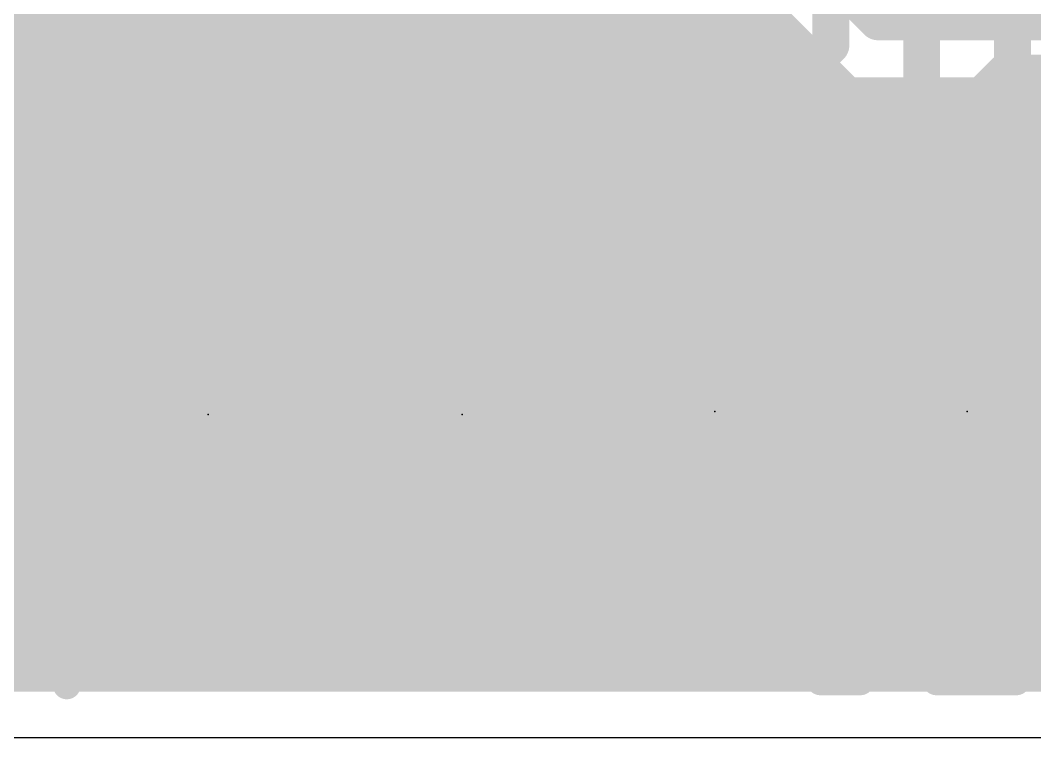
# Model space of a CAD drawing. Extents: x 2.9 to 30.2, y 6.6 to 27.7.
# Drawn here: x 6.71 to 12.29, y 6.6 to 10.55 of the extents above; entities that cross this region are included whole.
import ezdxf

# ---------------------------------------------------------------- set-up
doc = ezdxf.new("R2010")
doc.units = 0
for name, color, linetype in [('1', 22, 'CONTINUOUS'), ('16', 175, 'CONTINUOUS'), ('20', 7, 'CONTINUOUS'), ('21', 2, 'CONTINUOUS'), ('22', 6, 'CONTINUOUS'), ('23', 7, 'CONTINUOUS'), ('25', 253, 'CONTINUOUS')]:
    doc.layers.add(name, color=color, linetype=linetype)

# ---------------------------------------------------------------- blocks, each defined once
blk = doc.blocks.new('RECT')
blk.add_solid([(-0.5, -0.5), (0.5, -0.5), (-0.5, 0.5), (0.5, 0.5)])

msp = doc.modelspace()

# ---------------------------------------------------------------- linework, layer by layer
at = {"layer": '1', "const_width": 0.2032}
for points in [[(11.672, 11.7278), (11.672, 10.0438)], [(12.172, 11.7278), (12.172, 9.1548)], [(11.172, 11.557), (11.172, 10.41)], [(9.6068, 10.2977), (9.6068, 11.3834)], [(10.0025, 10.6934), (9.6068, 10.2977)], [(9.6068, 10.5664), (9.8755, 10.5664)], [(7.6006, 10.1617), (7.6006, 10.4008)], [(7.6006, 10.4008), (8.1972, 10.4008)], [(8.1972, 10.4008), (8.1972, 10.2309)], [(11.172, 10.41), (11.049, 10.287)], [(7.6006, 10.3632), (8.1972, 10.3632)], [(9.6068, 10.3632), (9.6723, 10.3632)], [(10.1708, 10.287), (9.5553, 9.6714)], [(11.049, 10.287), (10.1708, 10.287)], [(8.1972, 10.2309), (8.3757, 10.0524)], [(7.4221, 9.9832), (7.6006, 10.1617)], [(7.5989, 10.16), (8.2681, 10.16)], [(8.3757, 10.0524), (9.3507, 10.0524)], [(9.3507, 10.0524), (8.7931, 9.4948)], [(11.672, 10.0438), (10.534, 8.9058)], [(5.7282, 9.9568), (9.2551, 9.9568)], [(6.2695, 9.9832), (7.4221, 9.9832)], [(9.7488, 9.2902), (10.3392, 9.8806)], [(10.3392, 9.8806), (10.9341, 9.8806)], [(10.9341, 9.8806), (10.5641, 9.5106)], [(5.7282, 9.7536), (9.0519, 9.7536)], [(10.2122, 9.7536), (10.8071, 9.7536)], [(9.5444, 9.6714), (9.144, 9.271)], [(9.5553, 9.6714), (9.5444, 9.6714)], [(5.7282, 9.5504), (8.8487, 9.5504)], [(10.1077, 9.5106), (9.9292, 9.3321)], [(10.009, 9.5504), (10.6039, 9.5504)], [(10.5641, 9.5106), (10.1077, 9.5106)], [(6.9033, 9.4948), (6.0507, 9.4948)], [(7.0818, 9.3163), (6.9033, 9.4948)], [(7.3207, 9.4948), (7.1422, 9.3163)], [(8.1733, 9.4948), (7.3207, 9.4948)], [(8.3518, 9.3163), (8.1733, 9.4948)], [(8.7177, 9.4948), (8.5392, 9.3163)], [(8.7931, 9.4948), (8.7177, 9.4948)], [(7.0508, 9.3472), (7.1732, 9.3472)], [(8.3208, 9.3472), (8.5701, 9.3472)], [(9.8058, 9.3472), (9.9444, 9.3472)], [(9.9292, 9.3321), (9.9292, 8.4795)], [(7.0818, 9.2964), (7.0818, 9.3163)], [(7.1422, 9.2964), (7.0818, 9.2964)], [(7.1422, 9.3163), (7.1422, 9.2964)], [(8.3518, 8.4637), (8.3518, 9.3163)], [(8.5392, 9.3163), (8.5392, 8.4637)], [(9.7488, 8.4637), (9.7488, 9.2902)], [(9.144, 9.271), (9.144, 8.89)], [(8.3518, 9.144), (8.5392, 9.144)], [(9.7488, 9.144), (9.9292, 9.144)], [(11.1388, 8.9359), (11.3182, 9.1153)], [(11.3182, 9.1153), (11.3182, 8.4795)], [(12.172, 9.1548), (11.923, 8.9058)], [(8.3518, 8.9408), (8.5392, 8.9408)], [(9.7488, 8.9408), (9.9292, 8.9408)], [(11.1437, 8.9408), (11.3182, 8.9408)], [(6.477, 8.89), (7.747, 8.89)], [(11.1388, 8.4795), (11.1388, 8.9359)], [(8.3518, 8.7376), (8.5392, 8.7376)], [(9.7488, 8.7376), (9.9292, 8.7376)], [(11.1388, 8.7376), (11.3182, 8.7376)], [(8.3518, 8.5344), (8.5392, 8.5344)], [(9.7488, 8.5344), (9.9292, 8.5344)], [(11.1388, 8.5344), (11.3182, 8.5344)], [(8.306, 8.4179), (8.3518, 8.4637)], [(8.5392, 8.4637), (8.585, 8.4179)], [(9.703, 8.4179), (9.7488, 8.4637)], [(9.9292, 8.4795), (9.975, 8.4337)], [(11.093, 8.4337), (11.1388, 8.4795)], [(11.3182, 8.4795), (11.364, 8.4337)], [(8.3315, 8.3923), (8.306, 8.4179)], [(8.3784, 8.3113), (8.3315, 8.3923)], [(8.5595, 8.3923), (8.5126, 8.3113)], [(8.585, 8.4179), (8.5595, 8.3923)], [(9.7285, 8.3923), (9.703, 8.4179)], [(9.7754, 8.3113), (9.7285, 8.3923)], [(9.9495, 8.4081), (9.9026, 8.3271)], [(9.975, 8.4337), (9.9495, 8.4081)], [(11.1185, 8.4081), (11.093, 8.4337)], [(11.1654, 8.3271), (11.1185, 8.4081)], [(11.3384, 8.4081), (11.2916, 8.3271)], [(11.364, 8.4337), (11.3384, 8.4081)], [(8.3669, 8.3312), (8.5242, 8.3312)], [(9.7638, 8.3312), (9.905, 8.3312)], [(9.9026, 8.3271), (9.8784, 8.2366)], [(11.163, 8.3312), (11.294, 8.3312)], [(11.1896, 8.2366), (11.1654, 8.3271)], [(11.2916, 8.3271), (11.2674, 8.2366)], [(8.4026, 8.2208), (8.3784, 8.3113)], [(8.5126, 8.3113), (8.4884, 8.2208)], [(9.7996, 8.2208), (9.7754, 8.3113)], [(8.4026, 7.9224), (8.4026, 8.2208)], [(8.4884, 8.2208), (8.4884, 7.9224)], [(9.7996, 7.9224), (9.7996, 8.2208)], [(9.8784, 8.2366), (9.8784, 7.9382)], [(11.1896, 7.9382), (11.1896, 8.2366)], [(11.2674, 8.2366), (11.2674, 7.9382)], [(8.4026, 8.128), (8.4884, 8.128)], [(9.7996, 8.128), (9.8784, 8.128)], [(11.1896, 8.128), (11.2674, 8.128)], [(9.8784, 7.9382), (10.4856, 7.9382)], [(10.4856, 7.9382), (10.4856, 7.8414)], [(10.5824, 7.8414), (10.5824, 7.9382)], [(10.5824, 7.9382), (11.1896, 7.9382)], [(11.2674, 7.9382), (11.8746, 7.9382)], [(11.8746, 7.9382), (11.8746, 7.8414)], [(11.9714, 7.8414), (11.9714, 7.9382)], [(11.9714, 7.9382), (12.5786, 7.9382)], [(6.5254, 7.9224), (7.6986, 7.9224)], [(7.6986, 7.9224), (7.6986, 7.8256)], [(7.7954, 7.8256), (7.7954, 7.9224)], [(7.7954, 7.9224), (8.4026, 7.9224)], [(8.4026, 7.9248), (8.4884, 7.9248)], [(8.4884, 7.9224), (9.0956, 7.9224)], [(9.0956, 7.9224), (9.0956, 7.8256)], [(9.1924, 7.8256), (9.1924, 7.9224)], [(9.1924, 7.9224), (9.7996, 7.9224)], [(9.7996, 7.9248), (10.4856, 7.9248)], [(10.5824, 7.9248), (11.8746, 7.9248)], [(11.9714, 7.9248), (12.6794, 7.9248)], [(7.0914, 7.8256), (6.5254, 7.8256)], [(7.6986, 7.8256), (7.0914, 7.8256)], [(7.6986, 7.2184), (7.6986, 7.8256)], [(7.6986, 7.8256), (7.7954, 7.8256)], [(7.7954, 7.8256), (7.7954, 7.2184)], [(8.4026, 7.8256), (7.7954, 7.8256)], [(8.4026, 7.5272), (8.4026, 7.8256)], [(9.0956, 7.8256), (8.4884, 7.8256)], [(8.4884, 7.8256), (8.4884, 7.5272)], [(9.0956, 7.2184), (9.0956, 7.8256)], [(9.0956, 7.8256), (9.1924, 7.8256)], [(9.1924, 7.8256), (9.1924, 7.2184)], [(9.7996, 7.8256), (9.1924, 7.8256)], [(9.7996, 7.5272), (9.7996, 7.8256)], [(10.4856, 7.8414), (9.8784, 7.8414)], [(9.8784, 7.8414), (9.8784, 7.543)], [(10.4856, 7.2342), (10.4856, 7.8414)], [(10.4856, 7.8414), (10.5824, 7.8414)], [(10.5824, 7.8414), (10.5824, 7.2342)], [(11.1896, 7.8414), (10.5824, 7.8414)], [(11.1896, 7.543), (11.1896, 7.8414)], [(11.8746, 7.8414), (11.2674, 7.8414)], [(11.2674, 7.8414), (11.2674, 7.543)], [(11.8746, 7.2342), (11.8746, 7.8414)], [(11.8746, 7.8414), (11.9714, 7.8414)], [(11.9714, 7.8414), (11.9714, 7.2342)], [(12.5786, 7.8414), (11.9714, 7.8414)], [(7.6986, 7.7216), (7.7954, 7.7216)], [(8.4026, 7.7216), (8.4884, 7.7216)], [(9.0956, 7.7216), (9.1924, 7.7216)], [(9.7996, 7.7216), (9.8784, 7.7216)], [(10.4856, 7.7216), (10.5824, 7.7216)], [(11.1896, 7.7216), (11.2674, 7.7216)], [(11.8746, 7.7216), (11.9714, 7.7216)], [(7.6986, 7.5184), (7.7954, 7.5184)], [(8.3784, 7.4367), (8.4026, 7.5272)], [(8.4002, 7.5184), (8.4908, 7.5184)], [(8.4884, 7.5272), (8.5126, 7.4367)], [(9.0956, 7.5184), (9.1924, 7.5184)], [(9.7754, 7.4367), (9.7996, 7.5272)], [(9.7972, 7.5184), (9.885, 7.5184)], [(9.8784, 7.543), (9.9026, 7.4525)], [(10.4856, 7.5184), (10.5824, 7.5184)], [(11.1654, 7.4525), (11.1896, 7.543)], [(11.183, 7.5184), (11.274, 7.5184)], [(11.2674, 7.543), (11.2916, 7.4525)], [(11.8746, 7.5184), (11.9714, 7.5184)], [(7.0615, 7.3557), (7.1084, 7.4367)], [(7.1084, 7.4367), (7.112, 7.4503)], [(7.112, 7.4503), (7.1156, 7.4367)], [(7.1156, 7.4367), (7.1625, 7.3557)], [(8.3315, 7.3557), (8.3784, 7.4367)], [(8.5126, 7.4367), (8.5595, 7.3557)], [(9.7285, 7.3557), (9.7754, 7.4367)], [(9.9026, 7.4525), (9.9495, 7.3715)], [(11.1185, 7.3715), (11.1654, 7.4525)], [(11.2916, 7.4525), (11.3384, 7.3715)], [(6.9953, 7.2895), (7.0615, 7.3557)], [(7.1625, 7.3557), (7.2287, 7.2895)], [(8.2653, 7.2895), (8.3315, 7.3557)], [(8.5595, 7.3557), (8.6257, 7.2895)], [(9.6623, 7.2895), (9.7285, 7.3557)], [(9.9495, 7.3715), (10.0157, 7.3053)], [(11.0523, 7.3053), (11.1185, 7.3715)], [(11.3384, 7.3715), (11.4047, 7.3053)], [(6.9143, 7.2426), (6.9953, 7.2895)], [(7.0211, 7.3152), (7.2029, 7.3152)], [(7.2287, 7.2895), (7.3097, 7.2426)], [(7.6986, 7.3152), (7.7954, 7.3152)], [(8.1843, 7.2426), (8.2653, 7.2895)], [(8.2911, 7.3152), (8.5999, 7.3152)], [(8.6257, 7.2895), (8.7067, 7.2426)], [(9.0956, 7.3152), (9.1924, 7.3152)], [(9.5813, 7.2426), (9.6623, 7.2895)], [(9.6881, 7.3152), (10.0057, 7.3152)], [(10.0157, 7.3053), (10.0967, 7.2584)], [(10.4856, 7.3152), (10.5824, 7.3152)], [(10.9713, 7.2584), (11.0523, 7.3053)], [(11.0623, 7.3152), (11.3947, 7.3152)], [(11.4047, 7.3053), (11.4857, 7.2584)], [(11.8746, 7.3152), (11.9714, 7.3152)], [(12.3603, 7.2584), (12.4413, 7.3053)], [(6.5254, 7.2184), (6.8238, 7.2184)], [(6.8238, 7.2184), (6.9143, 7.2426)], [(7.3097, 7.2426), (7.4002, 7.2184)], [(7.4002, 7.2184), (7.6986, 7.2184)], [(7.7954, 7.2184), (8.0938, 7.2184)], [(8.0938, 7.2184), (8.1843, 7.2426)], [(8.7067, 7.2426), (8.7972, 7.2184)], [(8.7972, 7.2184), (9.0956, 7.2184)], [(9.1924, 7.2184), (9.4908, 7.2184)], [(9.4908, 7.2184), (9.5813, 7.2426)], [(10.0967, 7.2584), (10.1872, 7.2342)], [(10.1872, 7.2342), (10.4856, 7.2342)], [(10.5824, 7.2342), (10.8808, 7.2342)], [(10.8808, 7.2342), (10.9713, 7.2584)], [(11.4857, 7.2584), (11.5762, 7.2342)], [(11.5762, 7.2342), (11.8746, 7.2342)], [(11.9714, 7.2342), (12.2698, 7.2342)], [(12.2698, 7.2342), (12.3603, 7.2584)], [(3.8398, 7.112), (29.2437, 7.112)], [(28.702, 6.9596), (4.3815, 6.9596)]]:
    msp.add_lwpolyline(points, dxfattribs=at)
at = {"layer": '1', "const_width": 0.1016}
for points in [[(9.6068, 10.6172, 1), (9.6068, 10.5156)], [(9.8755, 10.5156, 1), (9.8755, 10.6172)], [(7.6514, 10.4008, 1), (7.5498, 10.4008)], [(7.6006, 10.4516, 1), (7.6006, 10.35)], [(8.248, 10.4008, 1), (8.1464, 10.4008)], [(8.1972, 10.35, 1), (8.1972, 10.4516)], [(11.2079, 10.3741, 1), (11.1361, 10.4459)], [(7.6006, 10.414, 1), (7.6006, 10.3124)], [(8.1972, 10.3124, 1), (8.1972, 10.414)], [(9.6068, 10.414, 1), (9.6068, 10.3124)], [(9.6723, 10.3124, 1), (9.6723, 10.414)], [(11.1212, 10.41, 1), (11.2228, 10.41)], [(9.5709, 10.3336, 1), (9.6427, 10.2618)], [(10.1708, 10.3378, 1), (10.1708, 10.2362)], [(10.2068, 10.2511, 1), (10.1349, 10.3229)], [(11.049, 10.2362, 1), (11.049, 10.3378)], [(8.2331, 10.2669, 1), (8.1613, 10.195)], [(9.556, 10.2977, 1), (9.6576, 10.2977)], [(11.0131, 10.3229, 1), (11.0849, 10.2511)], [(8.1464, 10.2309, 1), (8.248, 10.2309)], [(7.5989, 10.2108, 1), (7.5989, 10.1092)], [(7.6365, 10.1258, 1), (7.5647, 10.1977)], [(8.2681, 10.1092, 1), (8.2681, 10.2108)], [(7.5498, 10.1617, 1), (7.6514, 10.1617)], [(8.3757, 10.1032, 1), (8.3757, 10.0016)], [(8.3398, 10.0165, 1), (8.4117, 10.0883)], [(9.3866, 10.0165, 1), (9.3147, 10.0883)], [(9.3507, 10.0016, 1), (9.3507, 10.1032)], [(11.7079, 10.0079, 1), (11.6361, 10.0797)], [(7.3861, 10.0191, 1), (7.458, 9.9473)], [(7.4221, 9.9324, 1), (7.4221, 10.034)], [(9.2551, 9.906, 1), (9.2551, 10.0076)], [(11.6212, 10.0438, 1), (11.7228, 10.0438)], [(10.3392, 9.9314, 1), (10.3392, 9.8298)], [(10.3751, 9.8447, 1), (10.3033, 9.9165)], [(10.97, 9.8447, 1), (10.8981, 9.9165)], [(10.9341, 9.8298, 1), (10.9341, 9.9314)], [(9.0519, 9.7028, 1), (9.0519, 9.8044)], [(10.2122, 9.8044, 1), (10.2122, 9.7028)], [(10.8071, 9.7028, 1), (10.8071, 9.8044)], [(9.5444, 9.7222, 1), (9.5444, 9.6206)], [(9.5803, 9.6355, 1), (9.5085, 9.7073)], [(9.5553, 9.6206, 1), (9.5553, 9.7222)], [(9.5193, 9.7073, 1), (9.5912, 9.6355)], [(8.8487, 9.4996, 1), (8.8487, 9.6012)], [(10.009, 9.6012, 1), (10.009, 9.4996)], [(10.1077, 9.5614, 1), (10.1077, 9.4598)], [(10.1437, 9.4747, 1), (10.0718, 9.5465)], [(10.5641, 9.4598, 1), (10.5641, 9.5614)], [(10.6039, 9.4996, 1), (10.6039, 9.6012)], [(6.9392, 9.5307, 1), (6.8673, 9.4589)], [(6.9033, 9.444, 1), (6.9033, 9.5456)], [(7.3207, 9.5456, 1), (7.3207, 9.444)], [(7.3567, 9.4589, 1), (7.2848, 9.5307)], [(8.2092, 9.5307, 1), (8.1373, 9.4589)], [(8.1733, 9.444, 1), (8.1733, 9.5456)], [(8.7177, 9.5456, 1), (8.7177, 9.444)], [(8.7537, 9.4589, 1), (8.6818, 9.5307)], [(8.7571, 9.5307, 1), (8.829, 9.4589)], [(8.7931, 9.444, 1), (8.7931, 9.5456)], [(10.5281, 9.5465, 1), (10.6, 9.4747)], [(7.0508, 9.398, 1), (7.0508, 9.2964)], [(7.1732, 9.2964, 1), (7.1732, 9.398)], [(8.3208, 9.398, 1), (8.3208, 9.2964)], [(8.5701, 9.2964, 1), (8.5701, 9.398)], [(9.8058, 9.398, 1), (9.8058, 9.2964)], [(9.98, 9.3321, 1), (9.8784, 9.3321)], [(9.9444, 9.2964, 1), (9.9444, 9.398)], [(7.1326, 9.3163, 1), (7.031, 9.3163)], [(7.0818, 9.3472, 1), (7.0818, 9.2456)], [(7.0459, 9.2803, 1), (7.1177, 9.3522)], [(7.193, 9.3163, 1), (7.0914, 9.3163)], [(7.1063, 9.3522, 1), (7.1781, 9.2803)], [(7.1422, 9.2456, 1), (7.1422, 9.3472)], [(8.4026, 9.3163, 1), (8.301, 9.3163)], [(8.3159, 9.2803, 1), (8.3877, 9.3522)], [(8.59, 9.3163, 1), (8.4884, 9.3163)], [(8.5033, 9.3522, 1), (8.5751, 9.2803)], [(9.7996, 9.2902, 1), (9.698, 9.2902)], [(9.7129, 9.3261, 1), (9.7847, 9.2543)], [(9.8933, 9.368, 1), (9.9651, 9.2961)], [(7.031, 9.2964, 1), (7.1326, 9.2964)], [(7.0914, 9.2964, 1), (7.193, 9.2964)], [(9.1948, 9.271, 1), (9.0932, 9.271)], [(9.1081, 9.3069, 1), (9.1799, 9.2351)], [(8.3518, 9.1948, 1), (8.3518, 9.0932)], [(8.5392, 9.0932, 1), (8.5392, 9.1948)], [(9.7488, 9.1948, 1), (9.7488, 9.0932)], [(9.9292, 9.0932, 1), (9.9292, 9.1948)], [(11.369, 9.1153, 1), (11.2674, 9.1153)], [(11.3541, 9.0793, 1), (11.2823, 9.1512)], [(12.2079, 9.1189, 1), (12.1361, 9.1907)], [(12.1212, 9.1548, 1), (12.2228, 9.1548)], [(8.3518, 8.9916, 1), (8.3518, 8.89)], [(8.5392, 8.89, 1), (8.5392, 8.9916)], [(9.7488, 8.9916, 1), (9.7488, 8.89)], [(9.9292, 8.89, 1), (9.9292, 8.9916)], [(11.1437, 8.9916, 1), (11.1437, 8.89)], [(11.3182, 8.89, 1), (11.3182, 8.9916)], [(7.747, 8.8392, 1), (7.747, 8.9408)], [(10.4981, 8.9417, 1), (10.5699, 8.8699)], [(11.1896, 8.9359, 1), (11.088, 8.9359)], [(11.1029, 8.9718, 1), (11.1747, 8.8999)], [(11.8871, 8.9417, 1), (11.9589, 8.8699)], [(9.0932, 8.89, 1), (9.1948, 8.89)], [(8.3518, 8.7884, 1), (8.3518, 8.6868)], [(8.5392, 8.6868, 1), (8.5392, 8.7884)], [(9.7488, 8.7884, 1), (9.7488, 8.6868)], [(9.9292, 8.6868, 1), (9.9292, 8.7884)], [(11.1388, 8.7884, 1), (11.1388, 8.6868)], [(11.3182, 8.6868, 1), (11.3182, 8.7884)], [(8.3518, 8.5852, 1), (8.3518, 8.4836)], [(8.5392, 8.4836, 1), (8.5392, 8.5852)], [(9.7488, 8.5852, 1), (9.7488, 8.4836)], [(9.9292, 8.4836, 1), (9.9292, 8.5852)], [(11.1388, 8.5852, 1), (11.1388, 8.4836)], [(11.3182, 8.4836, 1), (11.3182, 8.5852)], [(8.3877, 8.4278, 1), (8.3159, 8.4997)], [(8.5751, 8.4997, 1), (8.5033, 8.4278)], [(9.7847, 8.4278, 1), (9.7129, 8.4997)], [(9.9651, 8.5155, 1), (9.8933, 8.4436)], [(11.1747, 8.4436, 1), (11.1029, 8.5155)], [(11.3541, 8.5155, 1), (11.2823, 8.4436)], [(8.3419, 8.4538, 1), (8.27, 8.382)], [(8.27, 8.4538, 1), (8.3419, 8.382)], [(8.3755, 8.4177, 1), (8.2876, 8.3669)], [(8.301, 8.4637, 1), (8.4026, 8.4637)], [(8.4884, 8.4637, 1), (8.59, 8.4637)], [(8.6034, 8.3669, 1), (8.5155, 8.4177)], [(8.621, 8.382, 1), (8.5491, 8.4538)], [(8.5491, 8.382, 1), (8.621, 8.4538)], [(9.7389, 8.4538, 1), (9.667, 8.382)], [(9.667, 8.4538, 1), (9.7389, 8.382)], [(9.7725, 8.4177, 1), (9.6846, 8.3669)], [(9.698, 8.4637, 1), (9.7996, 8.4637)], [(9.8784, 8.4795, 1), (9.98, 8.4795)], [(9.9135, 8.4441, 1), (9.9854, 8.3722)], [(9.9934, 8.3827, 1), (9.9055, 8.4335)], [(10.011, 8.3978, 1), (9.9391, 8.4696)], [(9.9391, 8.3978, 1), (10.011, 8.4696)], [(11.1289, 8.4696, 1), (11.057, 8.3978)], [(11.057, 8.4696, 1), (11.1289, 8.3978)], [(11.1625, 8.4335, 1), (11.0746, 8.3827)], [(11.0826, 8.3722, 1), (11.1545, 8.4441)], [(11.088, 8.4795, 1), (11.1896, 8.4795)], [(11.2674, 8.4795, 1), (11.369, 8.4795)], [(11.3025, 8.4441, 1), (11.3744, 8.3722)], [(11.3824, 8.3827, 1), (11.2945, 8.4335)], [(11.4, 8.3978, 1), (11.3281, 8.4696)], [(11.3281, 8.3978, 1), (11.4, 8.4696)], [(8.2956, 8.3564, 1), (8.3675, 8.4283)], [(8.3669, 8.382, 1), (8.3669, 8.2804)], [(8.5235, 8.4283, 1), (8.5954, 8.3564)], [(8.5242, 8.2804, 1), (8.5242, 8.382)], [(9.6926, 8.3564, 1), (9.7645, 8.4283)], [(9.7638, 8.382, 1), (9.7638, 8.2804)], [(9.9517, 8.3139, 1), (9.8536, 8.3402)], [(9.905, 8.2804, 1), (9.905, 8.382)], [(11.163, 8.382, 1), (11.163, 8.2804)], [(11.2144, 8.3402, 1), (11.1163, 8.3139)], [(11.3407, 8.3139, 1), (11.2426, 8.3402)], [(11.294, 8.2804, 1), (11.294, 8.382)], [(8.4274, 8.3244, 1), (8.3293, 8.2981)], [(8.3344, 8.2859, 1), (8.4224, 8.3367)], [(8.4686, 8.3367, 1), (8.5566, 8.2859)], [(8.5617, 8.2981, 1), (8.4636, 8.3244)], [(9.8244, 8.3244, 1), (9.7263, 8.2981)], [(9.7314, 8.2859, 1), (9.8194, 8.3367)], [(9.8586, 8.3525, 1), (9.9466, 8.3017)], [(11.1214, 8.3017, 1), (11.2094, 8.3525)], [(11.2476, 8.3525, 1), (11.3356, 8.3017)], [(8.4534, 8.2208, 1), (8.3518, 8.2208)], [(8.5392, 8.2208, 1), (8.4376, 8.2208)], [(9.8504, 8.2208, 1), (9.7488, 8.2208)], [(9.9292, 8.2366, 1), (9.8276, 8.2366)], [(11.2404, 8.2366, 1), (11.1388, 8.2366)], [(11.3182, 8.2366, 1), (11.2166, 8.2366)], [(8.3535, 8.2077, 1), (8.4517, 8.234)], [(8.4393, 8.234, 1), (8.5375, 8.2077)], [(9.7505, 8.2077, 1), (9.8487, 8.234)], [(9.8293, 8.2498, 1), (9.9275, 8.2235)], [(11.1405, 8.2235, 1), (11.2387, 8.2498)], [(11.2183, 8.2498, 1), (11.3165, 8.2235)], [(8.4026, 8.1788, 1), (8.4026, 8.0772)], [(8.4884, 8.0772, 1), (8.4884, 8.1788)], [(9.7996, 8.1788, 1), (9.7996, 8.0772)], [(9.8784, 8.0772, 1), (9.8784, 8.1788)], [(11.1896, 8.1788, 1), (11.1896, 8.0772)], [(11.2674, 8.0772, 1), (11.2674, 8.1788)], [(9.8784, 7.989, 1), (9.8784, 7.8874)], [(10.5364, 7.9382, 1), (10.4348, 7.9382)], [(10.4856, 7.8874, 1), (10.4856, 7.989)], [(10.6332, 7.9382, 1), (10.5316, 7.9382)], [(10.5824, 7.989, 1), (10.5824, 7.8874)], [(11.1896, 7.8874, 1), (11.1896, 7.989)], [(11.2674, 7.989, 1), (11.2674, 7.8874)], [(11.9254, 7.9382, 1), (11.8238, 7.9382)], [(11.8746, 7.8874, 1), (11.8746, 7.989)], [(12.0222, 7.9382, 1), (11.9206, 7.9382)], [(11.9714, 7.989, 1), (11.9714, 7.8874)], [(7.7494, 7.9224, 1), (7.6478, 7.9224)], [(7.6986, 7.8716, 1), (7.6986, 7.9732)], [(7.8462, 7.9224, 1), (7.7446, 7.9224)], [(7.7954, 7.9732, 1), (7.7954, 7.8716)], [(8.4026, 7.9756, 1), (8.4026, 7.874)], [(8.4026, 7.8716, 1), (8.4026, 7.9732)], [(8.4884, 7.9732, 1), (8.4884, 7.8716)], [(8.4884, 7.874, 1), (8.4884, 7.9756)], [(9.1464, 7.9224, 1), (9.0448, 7.9224)], [(9.0956, 7.8716, 1), (9.0956, 7.9732)], [(9.2432, 7.9224, 1), (9.1416, 7.9224)], [(9.1924, 7.9732, 1), (9.1924, 7.8716)], [(9.7996, 7.9756, 1), (9.7996, 7.874)], [(9.7996, 7.8716, 1), (9.7996, 7.9732)], [(9.8276, 7.9382, 1), (9.9292, 7.9382)], [(10.4856, 7.874, 1), (10.4856, 7.9756)], [(10.5824, 7.9756, 1), (10.5824, 7.874)], [(11.1388, 7.9382, 1), (11.2404, 7.9382)], [(11.2166, 7.9382, 1), (11.3182, 7.9382)], [(11.8746, 7.874, 1), (11.8746, 7.9756)], [(11.9714, 7.9756, 1), (11.9714, 7.874)], [(7.0914, 7.8764, 1), (7.0914, 7.7748)], [(7.0914, 7.7748, 1), (7.0914, 7.8764)], [(7.7494, 7.8256, 1), (7.6478, 7.8256)], [(7.6986, 7.8764, 1), (7.6986, 7.7748)], [(7.6986, 7.7748, 1), (7.6986, 7.8764)], [(7.8462, 7.8256, 1), (7.7446, 7.8256)], [(7.7954, 7.8764, 1), (7.7954, 7.7748)], [(7.7954, 7.7748, 1), (7.7954, 7.8764)], [(8.3518, 7.9224, 1), (8.4534, 7.9224)], [(8.4534, 7.8256, 1), (8.3518, 7.8256)], [(8.4026, 7.7748, 1), (8.4026, 7.8764)], [(8.4376, 7.9224, 1), (8.5392, 7.9224)], [(8.4884, 7.8764, 1), (8.4884, 7.7748)], [(8.5392, 7.8256, 1), (8.4376, 7.8256)], [(9.1464, 7.8256, 1), (9.0448, 7.8256)], [(9.0956, 7.8764, 1), (9.0956, 7.7748)], [(9.0956, 7.7748, 1), (9.0956, 7.8764)], [(9.2432, 7.8256, 1), (9.1416, 7.8256)], [(9.1924, 7.8764, 1), (9.1924, 7.7748)], [(9.1924, 7.7748, 1), (9.1924, 7.8764)], [(9.7488, 7.9224, 1), (9.8504, 7.9224)], [(9.8504, 7.8256, 1), (9.7488, 7.8256)], [(9.7996, 7.7748, 1), (9.7996, 7.8764)], [(9.8784, 7.8922, 1), (9.8784, 7.7906)], [(9.9292, 7.8414, 1), (9.8276, 7.8414)], [(10.5364, 7.8414, 1), (10.4348, 7.8414)], [(10.4856, 7.8922, 1), (10.4856, 7.7906)], [(10.4856, 7.7906, 1), (10.4856, 7.8922)], [(10.6332, 7.8414, 1), (10.5316, 7.8414)], [(10.5824, 7.8922, 1), (10.5824, 7.7906)], [(10.5824, 7.7906, 1), (10.5824, 7.8922)], [(11.2404, 7.8414, 1), (11.1388, 7.8414)], [(11.1896, 7.7906, 1), (11.1896, 7.8922)], [(11.2674, 7.8922, 1), (11.2674, 7.7906)], [(11.3182, 7.8414, 1), (11.2166, 7.8414)], [(11.9254, 7.8414, 1), (11.8238, 7.8414)], [(11.8746, 7.8922, 1), (11.8746, 7.7906)], [(11.8746, 7.7906, 1), (11.8746, 7.8922)], [(12.0222, 7.8414, 1), (11.9206, 7.8414)], [(11.9714, 7.8922, 1), (11.9714, 7.7906)], [(11.9714, 7.7906, 1), (11.9714, 7.8922)], [(7.6478, 7.8256, 1), (7.7494, 7.8256)], [(7.7446, 7.8256, 1), (7.8462, 7.8256)], [(9.0448, 7.8256, 1), (9.1464, 7.8256)], [(9.1416, 7.8256, 1), (9.2432, 7.8256)], [(10.4348, 7.8414, 1), (10.5364, 7.8414)], [(10.5316, 7.8414, 1), (10.6332, 7.8414)], [(11.8238, 7.8414, 1), (11.9254, 7.8414)], [(11.9206, 7.8414, 1), (12.0222, 7.8414)], [(7.6986, 7.7724, 1), (7.6986, 7.6708)], [(7.7954, 7.6708, 1), (7.7954, 7.7724)], [(8.4026, 7.7724, 1), (8.4026, 7.6708)], [(8.4884, 7.6708, 1), (8.4884, 7.7724)], [(9.0956, 7.7724, 1), (9.0956, 7.6708)], [(9.1924, 7.6708, 1), (9.1924, 7.7724)], [(9.7996, 7.7724, 1), (9.7996, 7.6708)], [(9.8784, 7.6708, 1), (9.8784, 7.7724)], [(10.4856, 7.7724, 1), (10.4856, 7.6708)], [(10.5824, 7.6708, 1), (10.5824, 7.7724)], [(11.1896, 7.7724, 1), (11.1896, 7.6708)], [(11.2674, 7.6708, 1), (11.2674, 7.7724)], [(11.8746, 7.7724, 1), (11.8746, 7.6708)], [(11.9714, 7.6708, 1), (11.9714, 7.7724)], [(7.6986, 7.5692, 1), (7.6986, 7.4676)], [(7.7954, 7.4676, 1), (7.7954, 7.5692)], [(8.4002, 7.5692, 1), (8.4002, 7.4676)], [(8.4517, 7.514, 1), (8.3535, 7.5403)], [(8.5375, 7.5403, 1), (8.4393, 7.514)], [(8.4908, 7.4676, 1), (8.4908, 7.5692)], [(9.0956, 7.5692, 1), (9.0956, 7.4676)], [(9.1924, 7.4676, 1), (9.1924, 7.5692)], [(9.7972, 7.5692, 1), (9.7972, 7.4676)], [(9.8487, 7.514, 1), (9.7505, 7.5403)], [(9.9275, 7.5561, 1), (9.8293, 7.5298)], [(9.8276, 7.543, 1), (9.9292, 7.543)], [(9.885, 7.4676, 1), (9.885, 7.5692)], [(10.4856, 7.5692, 1), (10.4856, 7.4676)], [(10.5824, 7.4676, 1), (10.5824, 7.5692)], [(11.183, 7.5692, 1), (11.183, 7.4676)], [(11.1388, 7.543, 1), (11.2404, 7.543)], [(11.2387, 7.5298, 1), (11.1405, 7.5561)], [(11.3165, 7.5561, 1), (11.2183, 7.5298)], [(11.2166, 7.543, 1), (11.3182, 7.543)], [(11.274, 7.4676, 1), (11.274, 7.5692)], [(11.8746, 7.5692, 1), (11.8746, 7.4676)], [(11.9714, 7.4676, 1), (11.9714, 7.5692)], [(7.1611, 7.4635, 1), (7.0629, 7.4372)], [(7.1611, 7.4372, 1), (7.0629, 7.4635)], [(7.1524, 7.4113, 1), (7.0644, 7.4621)], [(7.1596, 7.4621, 1), (7.0716, 7.4113)], [(8.4224, 7.4113, 1), (8.3344, 7.4621)], [(8.3518, 7.5272, 1), (8.4534, 7.5272)], [(8.4376, 7.5272, 1), (8.5392, 7.5272)], [(8.5566, 7.4621, 1), (8.4686, 7.4113)], [(9.8194, 7.4113, 1), (9.7314, 7.4621)], [(9.7488, 7.5272, 1), (9.8504, 7.5272)], [(9.9466, 7.4779, 1), (9.8586, 7.4271)], [(11.2094, 7.4271, 1), (11.1214, 7.4779)], [(11.3356, 7.4779, 1), (11.2476, 7.4271)], [(7.0593, 7.4499, 1), (7.1574, 7.4236)], [(7.0666, 7.4236, 1), (7.1647, 7.4499)], [(8.3293, 7.4499, 1), (8.4274, 7.4236)], [(8.4636, 7.4236, 1), (8.5617, 7.4499)], [(9.7263, 7.4499, 1), (9.8244, 7.4236)], [(9.8536, 7.4394, 1), (9.9517, 7.4657)], [(11.1163, 7.4657, 1), (11.2144, 7.4394)], [(11.2426, 7.4394, 1), (11.3407, 7.4657)], [(7.0176, 7.3811, 1), (7.1055, 7.3303)], [(7.0975, 7.3197, 1), (7.0256, 7.3916)], [(7.1984, 7.3916, 1), (7.1265, 7.3197)], [(7.1185, 7.3303, 1), (7.2064, 7.3811)], [(8.2876, 7.3811, 1), (8.3755, 7.3303)], [(8.3675, 7.3197, 1), (8.2956, 7.3916)], [(8.5954, 7.3916, 1), (8.5235, 7.3197)], [(8.5155, 7.3303, 1), (8.6034, 7.3811)], [(9.6846, 7.3811, 1), (9.7725, 7.3303)], [(9.7645, 7.3197, 1), (9.6926, 7.3916)], [(9.9854, 7.4074, 1), (9.9135, 7.3355)], [(9.9055, 7.3461, 1), (9.9934, 7.3969)], [(11.0746, 7.3969, 1), (11.1625, 7.3461)], [(11.1545, 7.3355, 1), (11.0826, 7.4074)], [(11.3744, 7.4074, 1), (11.3025, 7.3355)], [(11.2945, 7.3461, 1), (11.3824, 7.3969)], [(6.9594, 7.3254, 1), (7.0313, 7.2535)], [(7.0207, 7.2455, 1), (6.9699, 7.3334)], [(7.0211, 7.366, 1), (7.0211, 7.2644)], [(7.2541, 7.3334, 1), (7.2033, 7.2455)], [(7.1927, 7.2535, 1), (7.2646, 7.3254)], [(7.2029, 7.2644, 1), (7.2029, 7.366)], [(7.6986, 7.366, 1), (7.6986, 7.2644)], [(7.7954, 7.2644, 1), (7.7954, 7.366)], [(8.2294, 7.3254, 1), (8.3013, 7.2535)], [(8.2907, 7.2455, 1), (8.2399, 7.3334)], [(8.2911, 7.366, 1), (8.2911, 7.2644)], [(8.6511, 7.3334, 1), (8.6003, 7.2455)], [(8.5897, 7.2535, 1), (8.6616, 7.3254)], [(8.5999, 7.2644, 1), (8.5999, 7.366)], [(9.0956, 7.366, 1), (9.0956, 7.2644)], [(9.1924, 7.2644, 1), (9.1924, 7.366)], [(9.6264, 7.3254, 1), (9.6983, 7.2535)], [(9.6877, 7.2455, 1), (9.6369, 7.3334)], [(9.6881, 7.366, 1), (9.6881, 7.2644)], [(10.0411, 7.3492, 1), (9.9903, 7.2613)], [(9.9797, 7.2693, 1), (10.0516, 7.3412)], [(10.0057, 7.2644, 1), (10.0057, 7.366)], [(10.4856, 7.366, 1), (10.4856, 7.2644)], [(10.5824, 7.2644, 1), (10.5824, 7.366)], [(11.0164, 7.3412, 1), (11.0883, 7.2693)], [(11.0623, 7.366, 1), (11.0623, 7.2644)], [(11.0777, 7.2613, 1), (11.0269, 7.3492)], [(11.4301, 7.3492, 1), (11.3793, 7.2613)], [(11.3687, 7.2693, 1), (11.4406, 7.3412)], [(11.3947, 7.2644, 1), (11.3947, 7.366)], [(11.8746, 7.366, 1), (11.8746, 7.2644)], [(11.9714, 7.2644, 1), (11.9714, 7.366)], [(6.8107, 7.2675, 1), (6.837, 7.1693)], [(6.8238, 7.1676, 1), (6.8238, 7.2692)], [(6.8889, 7.2866, 1), (6.9397, 7.1986)], [(6.9274, 7.1936, 1), (6.9011, 7.2917)], [(7.3229, 7.2917, 1), (7.2966, 7.1936)], [(7.2843, 7.1986, 1), (7.3351, 7.2866)], [(7.4002, 7.2692, 1), (7.4002, 7.1676)], [(7.387, 7.1693, 1), (7.4133, 7.2675)], [(7.6986, 7.1676, 1), (7.6986, 7.2692)], [(7.7954, 7.2692, 1), (7.7954, 7.1676)], [(8.0807, 7.2675, 1), (8.107, 7.1693)], [(8.0938, 7.1676, 1), (8.0938, 7.2692)], [(8.1589, 7.2866, 1), (8.2097, 7.1986)], [(8.1974, 7.1936, 1), (8.1711, 7.2917)], [(8.7199, 7.2917, 1), (8.6936, 7.1936)], [(8.6813, 7.1986, 1), (8.7321, 7.2866)], [(8.7972, 7.2692, 1), (8.7972, 7.1676)], [(8.784, 7.1693, 1), (8.8103, 7.2675)], [(9.0956, 7.1676, 1), (9.0956, 7.2692)], [(9.1924, 7.2692, 1), (9.1924, 7.1676)], [(9.4777, 7.2675, 1), (9.504, 7.1693)], [(9.4908, 7.1676, 1), (9.4908, 7.2692)], [(9.5559, 7.2866, 1), (9.6067, 7.1986)], [(9.5944, 7.1936, 1), (9.5681, 7.2917)], [(10.1099, 7.3075, 1), (10.0836, 7.2094)], [(10.0713, 7.2144, 1), (10.1221, 7.3024)], [(10.1872, 7.285, 1), (10.1872, 7.1834)], [(10.174, 7.1851, 1), (10.2003, 7.2833)], [(10.4856, 7.1834, 1), (10.4856, 7.285)], [(10.5824, 7.285, 1), (10.5824, 7.1834)], [(10.8677, 7.2833, 1), (10.894, 7.1851)], [(10.8808, 7.1834, 1), (10.8808, 7.285)], [(10.9459, 7.3024, 1), (10.9967, 7.2144)], [(10.9844, 7.2094, 1), (10.9581, 7.3075)], [(11.4989, 7.3075, 1), (11.4726, 7.2094)], [(11.4603, 7.2144, 1), (11.5111, 7.3024)], [(11.5762, 7.285, 1), (11.5762, 7.1834)], [(11.563, 7.1851, 1), (11.5893, 7.2833)], [(11.8746, 7.1834, 1), (11.8746, 7.285)], [(11.9714, 7.285, 1), (11.9714, 7.1834)], [(12.2567, 7.2833, 1), (12.283, 7.1851)], [(12.2698, 7.1834, 1), (12.2698, 7.285)], [(12.3349, 7.3024, 1), (12.3857, 7.2144)], [(7.6478, 7.2184, 1), (7.7494, 7.2184)], [(7.7446, 7.2184, 1), (7.8462, 7.2184)], [(9.0448, 7.2184, 1), (9.1464, 7.2184)], [(9.1416, 7.2184, 1), (9.2432, 7.2184)], [(10.4348, 7.2342, 1), (10.5364, 7.2342)], [(10.5316, 7.2342, 1), (10.6332, 7.2342)], [(11.8238, 7.2342, 1), (11.9254, 7.2342)], [(11.9206, 7.2342, 1), (12.0222, 7.2342)]]:
    msp.add_lwpolyline(points, format="xyb", dxfattribs=at)
at = {"layer": '16', "const_width": 0.2032}
for points in [[(11.43, 10.541), (10.287, 11.684)], [(10.3953, 11.001), (11.2617, 10.1346)], [(3.2131, 10.5664), (10.8299, 10.5664)], [(15.24, 10.541), (11.43, 10.541)], [(3.2131, 10.3632), (11.0331, 10.3632)], [(3.2131, 10.16), (11.2363, 10.16)], [(11.2617, 10.1346), (15.4083, 10.1346)], [(3.2131, 9.9568), (17.2338, 9.9568)], [(3.2131, 9.7536), (20.627, 9.7536)], [(3.2131, 9.5504), (20.8302, 9.5504)], [(3.2131, 9.3472), (21.0334, 9.3472)], [(3.2131, 9.144), (21.2366, 9.144)], [(3.2131, 8.9408), (21.4398, 8.9408)], [(3.2131, 8.7376), (21.643, 8.7376)], [(3.2131, 8.5344), (21.4544, 8.5344)], [(3.2131, 8.3312), (21.2932, 8.3312)], [(3.2131, 8.128), (21.2932, 8.128)], [(3.2331, 7.9248), (21.2932, 7.9248)], [(3.3095, 7.7216), (21.2932, 7.7216)], [(3.3936, 7.5184), (21.2932, 7.5184)], [(3.5737, 7.3152), (21.2932, 7.3152)], [(3.8398, 7.112), (21.3019, 7.112)], [(21.4544, 6.9596), (4.3815, 6.9596)]]:
    msp.add_lwpolyline(points, dxfattribs=at)
at = {"layer": '16', "const_width": 0.1016}
for points in [[(10.8299, 10.5156, 1), (10.8299, 10.6172)], [(11.43, 10.5918, 1), (11.43, 10.4902)], [(11.3941, 10.5051, 1), (11.4659, 10.5769)], [(11.0331, 10.3124, 1), (11.0331, 10.414)], [(11.2617, 10.1854, 1), (11.2617, 10.0838)], [(11.2257, 10.0987, 1), (11.2976, 10.1705)], [(11.2363, 10.1092, 1), (11.2363, 10.2108)]]:
    msp.add_lwpolyline(points, format="xyb", dxfattribs=at)
at = {"layer": '20'}
msp.add_line((28.702, 6.604), (4.3815, 6.604), dxfattribs=at)
at = {"layer": '21', "const_width": 0.2032}
for points in [[(8.267, 10.1087), (8.267, 13.0297)], [(9.537, 13.0297), (9.537, 10.1087)], [(7.5443, 11.323), (7.5443, 10.053)], [(9.537, 10.1087), (8.267, 10.1087)], [(7.5443, 10.053), (4.6233, 10.053)], [(9.9784, 7.3405), (9.9783, 9.4551)], [(9.9783, 9.4551), (11.0897, 9.4551)], [(11.0897, 9.4551), (11.0897, 7.3405)], [(11.3674, 7.3405), (11.3673, 9.4551)], [(11.3673, 9.4551), (12.4787, 9.4551)], [(5.9213, 9.4393), (7.0327, 9.4393)], [(7.0327, 9.4393), (7.0327, 7.3247)], [(7.1914, 7.3247), (7.1913, 9.4393)], [(7.1913, 9.4393), (8.3027, 9.4393)], [(8.3027, 9.4393), (8.3027, 7.3247)], [(8.5884, 7.3247), (8.5883, 9.4393)], [(8.5883, 9.4393), (9.6997, 9.4393)], [(9.6997, 9.4393), (9.6997, 7.3247)], [(7.0327, 7.3247), (5.9214, 7.3247)], [(8.3027, 7.3247), (7.1914, 7.3247)], [(9.6997, 7.3247), (8.5884, 7.3247)], [(11.0897, 7.3405), (9.9784, 7.3405)], [(12.4787, 7.3405), (11.3674, 7.3405)]]:
    msp.add_lwpolyline(points, dxfattribs=at)
at = {"layer": '21', "const_width": 0.1016}
for points in [[(8.267, 10.1595, 1), (8.267, 10.0579)], [(8.2162, 10.1087, 1), (8.3178, 10.1087)], [(9.4862, 10.1087, 1), (9.5878, 10.1087)], [(9.537, 10.0579, 1), (9.537, 10.1595)], [(7.4935, 10.053, 1), (7.5951, 10.053)], [(7.5443, 10.0022, 1), (7.5443, 10.1038)], [(10.0291, 9.4551, 1), (9.9275, 9.4551)], [(9.9783, 9.5059, 1), (9.9783, 9.4043)], [(11.1405, 9.4551, 1), (11.0389, 9.4551)], [(11.0897, 9.4043, 1), (11.0897, 9.5059)], [(11.4181, 9.4551, 1), (11.3165, 9.4551)], [(11.3673, 9.5059, 1), (11.3673, 9.4043)], [(7.0835, 9.4393, 1), (6.9819, 9.4393)], [(7.0327, 9.3885, 1), (7.0327, 9.4901)], [(7.2421, 9.4393, 1), (7.1405, 9.4393)], [(7.1913, 9.4901, 1), (7.1913, 9.3885)], [(8.3535, 9.4393, 1), (8.2519, 9.4393)], [(8.3027, 9.3885, 1), (8.3027, 9.4901)], [(8.6391, 9.4393, 1), (8.5375, 9.4393)], [(8.5883, 9.4901, 1), (8.5883, 9.3885)], [(9.7505, 9.4393, 1), (9.6489, 9.4393)], [(9.6997, 9.3885, 1), (9.6997, 9.4901)], [(7.0327, 7.2739, 1), (7.0327, 7.3755)], [(7.1914, 7.3755, 1), (7.1914, 7.2739)], [(8.3027, 7.2739, 1), (8.3027, 7.3755)], [(8.5884, 7.3755, 1), (8.5884, 7.2739)], [(9.6997, 7.2739, 1), (9.6997, 7.3755)], [(9.9784, 7.3913, 1), (9.9784, 7.2897)], [(11.0897, 7.2897, 1), (11.0897, 7.3913)], [(11.3674, 7.3913, 1), (11.3674, 7.2897)], [(6.9819, 7.3247, 1), (7.0835, 7.3247)], [(7.1406, 7.3247, 1), (7.2422, 7.3247)], [(8.2519, 7.3247, 1), (8.3535, 7.3247)], [(8.5376, 7.3247, 1), (8.6392, 7.3247)], [(9.6489, 7.3247, 1), (9.7505, 7.3247)], [(9.9276, 7.3405, 1), (10.0292, 7.3405)], [(11.0389, 7.3405, 1), (11.1405, 7.3405)], [(11.3166, 7.3405, 1), (11.4182, 7.3405)]]:
    msp.add_lwpolyline(points, format="xyb", dxfattribs=at)
at = {"layer": '22', "const_width": 0.2032}
msp.add_lwpolyline([(12.429, 7.245), (5.629, 11.445)], dxfattribs=at)
at = {"layer": '23'}
for p in [(7.747, 8.382), (9.144, 8.382), (10.534, 8.3978), (11.923, 8.3978)]:
    msp.add_point(p, dxfattribs=at)
at = {"layer": '25', "const_width": 0.1524}
for points in [[(12.1163, 10.2847), (12.0062, 10.1745)], [(12.3366, 10.2847), (12.1163, 10.2847)], [(12.4468, 10.1745), (12.3366, 10.2847)], [(9.8286, 10.1437), (9.7184, 10.0335)], [(10.0489, 10.1437), (9.8286, 10.1437)], [(10.159, 10.0335), (10.0489, 10.1437)], [(10.4668, 9.9233), (10.6871, 10.1437)], [(10.6871, 10.1437), (10.6871, 9.4827)], [(11.2152, 10.0335), (11.3254, 10.1437)], [(11.3254, 10.1437), (11.5457, 10.1437)], [(11.5457, 10.1437), (11.6559, 10.0335)], [(12.0062, 10.1745), (12.0062, 9.7339)], [(7.3796, 10.1265), (7.2694, 10.0163)], [(7.5999, 10.1265), (7.3796, 10.1265)], [(7.71, 10.0163), (7.5999, 10.1265)], [(8.0178, 10.1265), (8.4585, 10.1265)], [(8.4585, 10.1265), (8.4585, 10.0163)], [(9.7184, 10.0335), (9.7184, 9.5929)], [(11.2152, 9.5929), (11.2152, 10.0335)], [(11.2152, 9.5929), (11.6559, 10.0335)], [(11.6559, 10.0335), (11.6559, 9.5929)], [(7.2694, 10.0163), (7.2694, 9.5757)], [(8.4585, 10.0163), (8.0178, 9.5757)], [(12.0062, 9.7339), (12.1163, 9.6237)], [(12.3366, 9.6237), (12.4468, 9.7339)], [(9.7184, 9.5929), (9.8286, 9.4827)], [(10.0489, 9.4827), (10.159, 9.5929)], [(11.3254, 9.4827), (11.2152, 9.5929)], [(11.6559, 9.5929), (11.5457, 9.4827)], [(12.1163, 9.6237), (12.3366, 9.6237)], [(7.2694, 9.5757), (7.3796, 9.4655)], [(7.5999, 9.4655), (7.71, 9.5757)], [(8.0178, 9.5757), (8.0178, 9.4655)], [(9.8286, 9.4827), (10.0489, 9.4827)], [(10.4668, 9.4827), (10.9075, 9.4827)], [(11.5457, 9.4827), (11.3254, 9.4827)], [(7.3796, 9.4655), (7.5999, 9.4655)], [(8.6717, 7.5995), (8.5615, 7.4893)], [(8.892, 7.5995), (8.6717, 7.5995)], [(9.0021, 7.4893), (8.892, 7.5995)], [(9.4201, 7.5995), (9.3099, 7.4893)], [(9.6404, 7.5995), (9.4201, 7.5995)], [(9.7506, 7.4893), (9.6404, 7.5995)], [(11.1146, 7.5747), (11.0044, 7.4645)], [(11.3349, 7.5747), (11.1146, 7.5747)], [(11.445, 7.4645), (11.3349, 7.5747)], [(11.7528, 7.3543), (11.9731, 7.5747)], [(11.9731, 7.5747), (11.9731, 6.9137)], [(6.9683, 7.5525), (6.6378, 7.222)], [(6.9683, 6.8915), (6.9683, 7.5525)], [(8.5615, 7.4893), (8.5615, 7.0487)], [(9.3099, 7.4893), (9.3099, 7.3791)], [(9.7506, 7.0487), (9.7506, 7.4893)], [(11.0044, 7.4645), (11.0044, 7.0239)], [(9.3099, 7.3791), (9.4201, 7.269)], [(9.4201, 7.269), (9.7506, 7.269)], [(6.6378, 7.222), (7.0785, 7.222)], [(8.5615, 7.0487), (8.6717, 6.9385)], [(8.892, 6.9385), (9.0021, 7.0487)], [(9.3099, 7.0487), (9.4201, 6.9385)], [(9.6404, 6.9385), (9.7506, 7.0487)], [(11.0044, 7.0239), (11.1146, 6.9137)], [(11.3349, 6.9137), (11.445, 7.0239)], [(8.6717, 6.9385), (8.892, 6.9385)], [(9.4201, 6.9385), (9.6404, 6.9385)], [(11.1146, 6.9137), (11.3349, 6.9137)], [(11.7528, 6.9137), (12.1935, 6.9137)]]:
    msp.add_lwpolyline(points, dxfattribs=at)
at = {"layer": '25', "const_width": 0.0762}
for points in [[(12.1163, 10.3228, 1), (12.1163, 10.2466)], [(12.1433, 10.2577, 1), (12.0894, 10.3116)], [(12.3636, 10.3116, 1), (12.3097, 10.2577)], [(9.8286, 10.1818, 1), (9.8286, 10.1056)], [(9.8555, 10.1167, 1), (9.8016, 10.1706)], [(10.0758, 10.1706, 1), (10.0219, 10.1167)], [(10.0489, 10.1056, 1), (10.0489, 10.1818)], [(10.7252, 10.1437, 1), (10.649, 10.1437)], [(10.7141, 10.1167, 1), (10.6602, 10.1706)], [(11.3254, 10.1818, 1), (11.3254, 10.1056)], [(11.3523, 10.1167, 1), (11.2984, 10.1706)], [(11.5727, 10.1706, 1), (11.5188, 10.1167)], [(11.5457, 10.1056, 1), (11.5457, 10.1818)], [(12.0443, 10.1745, 1), (11.9681, 10.1745)], [(11.9792, 10.2014, 1), (12.0331, 10.1476)], [(7.3796, 10.1646, 1), (7.3796, 10.0884)], [(7.4065, 10.0995, 1), (7.3526, 10.1534)], [(7.6268, 10.1534, 1), (7.5729, 10.0995)], [(7.5999, 10.0884, 1), (7.5999, 10.1646)], [(8.0178, 10.1646, 1), (8.0178, 10.0884)], [(8.4966, 10.1265, 1), (8.4204, 10.1265)], [(8.4585, 10.0884, 1), (8.4585, 10.1646)], [(9.7565, 10.0335, 1), (9.6803, 10.0335)], [(11.2533, 10.0335, 1), (11.1771, 10.0335)], [(11.694, 10.0335, 1), (11.6178, 10.0335)], [(11.6828, 10.0066, 1), (11.6289, 10.0604)], [(7.3075, 10.0163, 1), (7.2313, 10.0163)], [(7.2425, 10.0432, 1), (7.2963, 9.9894)], [(7.6831, 9.9894, 1), (7.737, 10.0432)], [(8.4204, 10.0163, 1), (8.4966, 10.0163)], [(8.4854, 9.9894, 1), (8.4315, 10.0432)], [(9.6915, 10.0604, 1), (9.7453, 10.0066)], [(10.1321, 10.0066, 1), (10.186, 10.0604)], [(11.1883, 10.0604, 1), (11.2422, 10.0066)], [(11.6289, 10.0066, 1), (11.6828, 10.0604)], [(10.4399, 9.9503, 1), (10.4938, 9.8964)], [(12.0331, 9.7608, 1), (11.9792, 9.7069)], [(11.9681, 9.7339, 1), (12.0443, 9.7339)], [(9.7453, 9.6198, 1), (9.6915, 9.5659)], [(10.186, 9.5659, 1), (10.1321, 9.6198)], [(11.2422, 9.6198, 1), (11.1883, 9.5659)], [(11.1883, 9.6198, 1), (11.2422, 9.5659)], [(11.6828, 9.5659, 1), (11.6289, 9.6198)], [(12.1163, 9.6618, 1), (12.1163, 9.5856)], [(12.0894, 9.5968, 1), (12.1433, 9.6506)], [(12.3097, 9.6506, 1), (12.3636, 9.5968)], [(7.2963, 9.6026, 1), (7.2425, 9.5487)], [(7.2313, 9.5757, 1), (7.3075, 9.5757)], [(7.737, 9.5487, 1), (7.6831, 9.6026)], [(8.0559, 9.5757, 1), (7.9797, 9.5757)], [(7.9909, 9.6026, 1), (8.0448, 9.5487)], [(9.6803, 9.5929, 1), (9.7565, 9.5929)], [(11.1771, 9.5929, 1), (11.2533, 9.5929)], [(11.6178, 9.5929, 1), (11.694, 9.5929)], [(9.8286, 9.5208, 1), (9.8286, 9.4446)], [(9.8016, 9.4558, 1), (9.8555, 9.5096)], [(10.0219, 9.5096, 1), (10.0758, 9.4558)], [(10.0489, 9.4446, 1), (10.0489, 9.5208)], [(10.4668, 9.5208, 1), (10.4668, 9.4446)], [(10.9075, 9.4446, 1), (10.9075, 9.5208)], [(11.3254, 9.5208, 1), (11.3254, 9.4446)], [(11.2984, 9.4558, 1), (11.3523, 9.5096)], [(11.5188, 9.5096, 1), (11.5727, 9.4558)], [(11.5457, 9.4446, 1), (11.5457, 9.5208)], [(7.3796, 9.5036, 1), (7.3796, 9.4274)], [(7.3526, 9.4386, 1), (7.4065, 9.4924)], [(7.5729, 9.4924, 1), (7.6268, 9.4386)], [(7.5999, 9.4274, 1), (7.5999, 9.5036)], [(7.9797, 9.4655, 1), (8.0559, 9.4655)], [(10.649, 9.4827, 1), (10.7252, 9.4827)], [(8.6717, 7.6376, 1), (8.6717, 7.5614)], [(8.6986, 7.5725, 1), (8.6447, 7.6264)], [(8.9189, 7.6264, 1), (8.865, 7.5725)], [(8.892, 7.5614, 1), (8.892, 7.6376)], [(9.4201, 7.6376, 1), (9.4201, 7.5614)], [(9.447, 7.5725, 1), (9.3931, 7.6264)], [(9.6673, 7.6264, 1), (9.6135, 7.5725)], [(9.6404, 7.5614, 1), (9.6404, 7.6376)], [(11.1146, 7.6128, 1), (11.1146, 7.5366)], [(11.1415, 7.5477, 1), (11.0876, 7.6016)], [(11.3618, 7.6016, 1), (11.3079, 7.5477)], [(11.3349, 7.5366, 1), (11.3349, 7.6128)], [(12.0112, 7.5747, 1), (11.935, 7.5747)], [(12.0001, 7.5477, 1), (11.9462, 7.6016)], [(7.0064, 7.5525, 1), (6.9302, 7.5525)], [(6.9952, 7.5255, 1), (6.9414, 7.5794)], [(8.5996, 7.4893, 1), (8.5234, 7.4893)], [(8.5346, 7.5162, 1), (8.5884, 7.4624)], [(8.9752, 7.4624, 1), (9.0291, 7.5162)], [(9.348, 7.4893, 1), (9.2718, 7.4893)], [(9.283, 7.5162, 1), (9.3369, 7.4624)], [(9.7887, 7.4893, 1), (9.7125, 7.4893)], [(9.7236, 7.4624, 1), (9.7775, 7.5162)], [(11.0425, 7.4645, 1), (10.9663, 7.4645)], [(10.9775, 7.4914, 1), (11.0313, 7.4376)], [(11.4181, 7.4376, 1), (11.472, 7.4914)], [(9.3369, 7.4061, 1), (9.283, 7.3522)], [(9.2718, 7.3791, 1), (9.348, 7.3791)], [(11.7259, 7.3813, 1), (11.7798, 7.3274)], [(9.4201, 7.3071, 1), (9.4201, 7.2309)], [(9.3931, 7.242, 1), (9.447, 7.2959)], [(9.7506, 7.2309, 1), (9.7506, 7.3071)], [(7.0785, 7.1839, 1), (7.0785, 7.2601)], [(8.5884, 7.0756, 1), (8.5346, 7.0217)], [(9.0291, 7.0217, 1), (8.9752, 7.0756)], [(9.3369, 7.0756, 1), (9.283, 7.0217)], [(9.7775, 7.0217, 1), (9.7236, 7.0756)], [(11.0313, 7.0508, 1), (10.9775, 6.9969)], [(11.472, 6.9969, 1), (11.4181, 7.0508)], [(8.5234, 7.0487, 1), (8.5996, 7.0487)], [(9.7125, 7.0487, 1), (9.7887, 7.0487)], [(10.9663, 7.0239, 1), (11.0425, 7.0239)], [(8.6717, 6.9766, 1), (8.6717, 6.9004)], [(8.6447, 6.9116, 1), (8.6986, 6.9654)], [(8.865, 6.9654, 1), (8.9189, 6.9116)], [(8.892, 6.9004, 1), (8.892, 6.9766)], [(9.4201, 6.9766, 1), (9.4201, 6.9004)], [(9.3931, 6.9116, 1), (9.447, 6.9654)], [(9.6135, 6.9654, 1), (9.6673, 6.9116)], [(9.6404, 6.9004, 1), (9.6404, 6.9766)], [(11.1146, 6.9518, 1), (11.1146, 6.8756)], [(11.0876, 6.8868, 1), (11.1415, 6.9406)], [(11.3079, 6.9406, 1), (11.3618, 6.8868)], [(11.3349, 6.8756, 1), (11.3349, 6.9518)], [(11.7528, 6.9518, 1), (11.7528, 6.8756)], [(12.1935, 6.8756, 1), (12.1935, 6.9518)], [(6.9302, 6.8915, 1), (7.0064, 6.8915)], [(11.935, 6.9137, 1), (12.0112, 6.9137)]]:
    msp.add_lwpolyline(points, format="xyb", dxfattribs=at)

# ---------------------------------------------------------------- block references
at = {"layer": '1'}
for p, xscale, yscale, rotation in [((8.902, 10.8072), 0.9, 0.8, 270), ((6.8458, 10.688), 0.9, 0.8, 180), ((6.477, 8.89), 0.6, 0.6, 270), ((7.747, 8.89), 0.6, 0.6, 270), ((9.144, 8.89), 0.6, 0.6, 270), ((10.534, 8.9058), 0.6, 0.6, 270), ((11.923, 8.9058), 0.6, 0.6, 270), ((6.477, 7.874), 0.6, 0.6, 270), ((7.747, 7.874), 0.6, 0.6, 270), ((9.144, 7.874), 0.6, 0.6, 270), ((10.534, 7.8898), 0.6, 0.6, 270), ((11.923, 7.8898), 0.6, 0.6, 270)]:
    msp.add_blockref('RECT', p, dxfattribs=dict(at, xscale=xscale, yscale=yscale, rotation=rotation))

doc.saveas('drawing.dxf')
